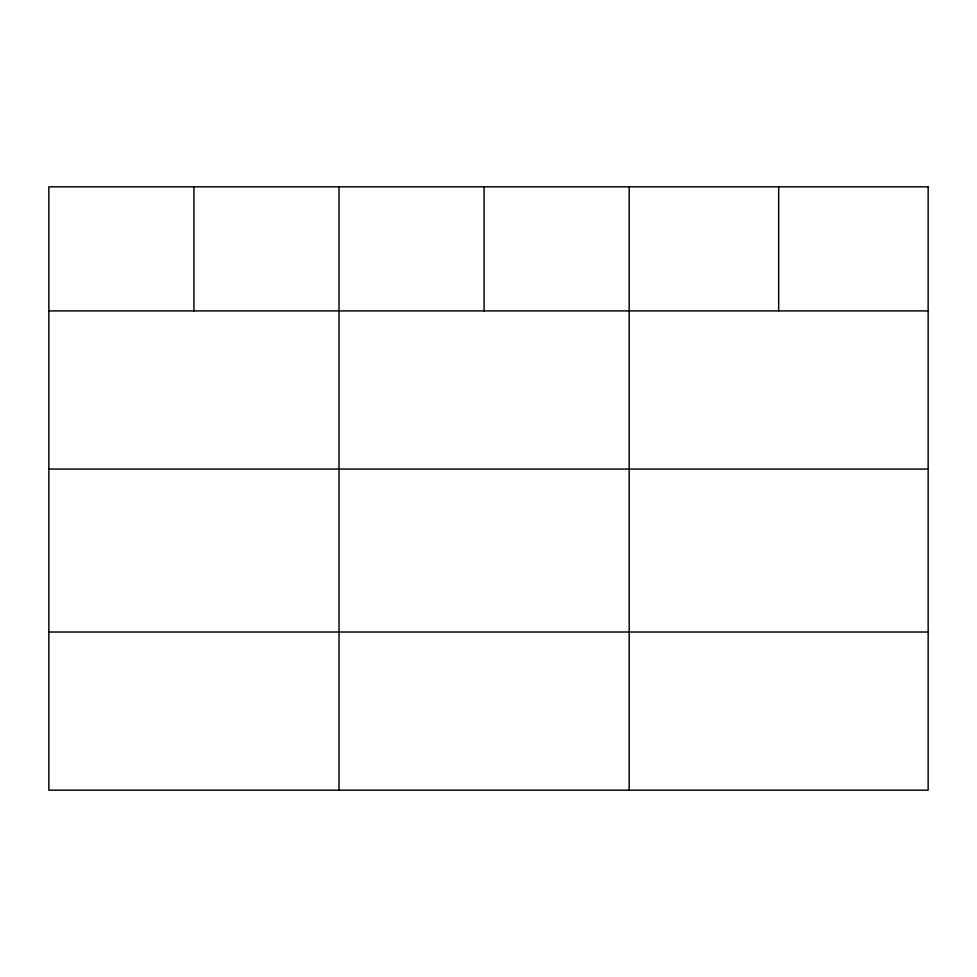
<?xml version="1.0" encoding="UTF-8"?>
<svg xmlns="http://www.w3.org/2000/svg" width="977" height="977" viewBox="0 0 977 977"><rect width="100%" height="100%" fill="white"/><g stroke="black" fill="none" stroke-linecap="round" stroke-linejoin="round"><path stroke-width="1.47" d="M48.85 310.906L928.15 310.906M48.85 469.07L928.15 469.07M48.85 632.021L928.15 632.021M778.669 186.815L778.669 310.906M629.188 186.815L629.188 790.185M484.103 186.815L484.103 310.906M339.019 186.815L339.019 790.185M193.935 186.815L193.935 310.906M928.15 186.815L48.85 186.815L48.85 790.185L928.15 790.185L928.15 186.815"/></g></svg>
